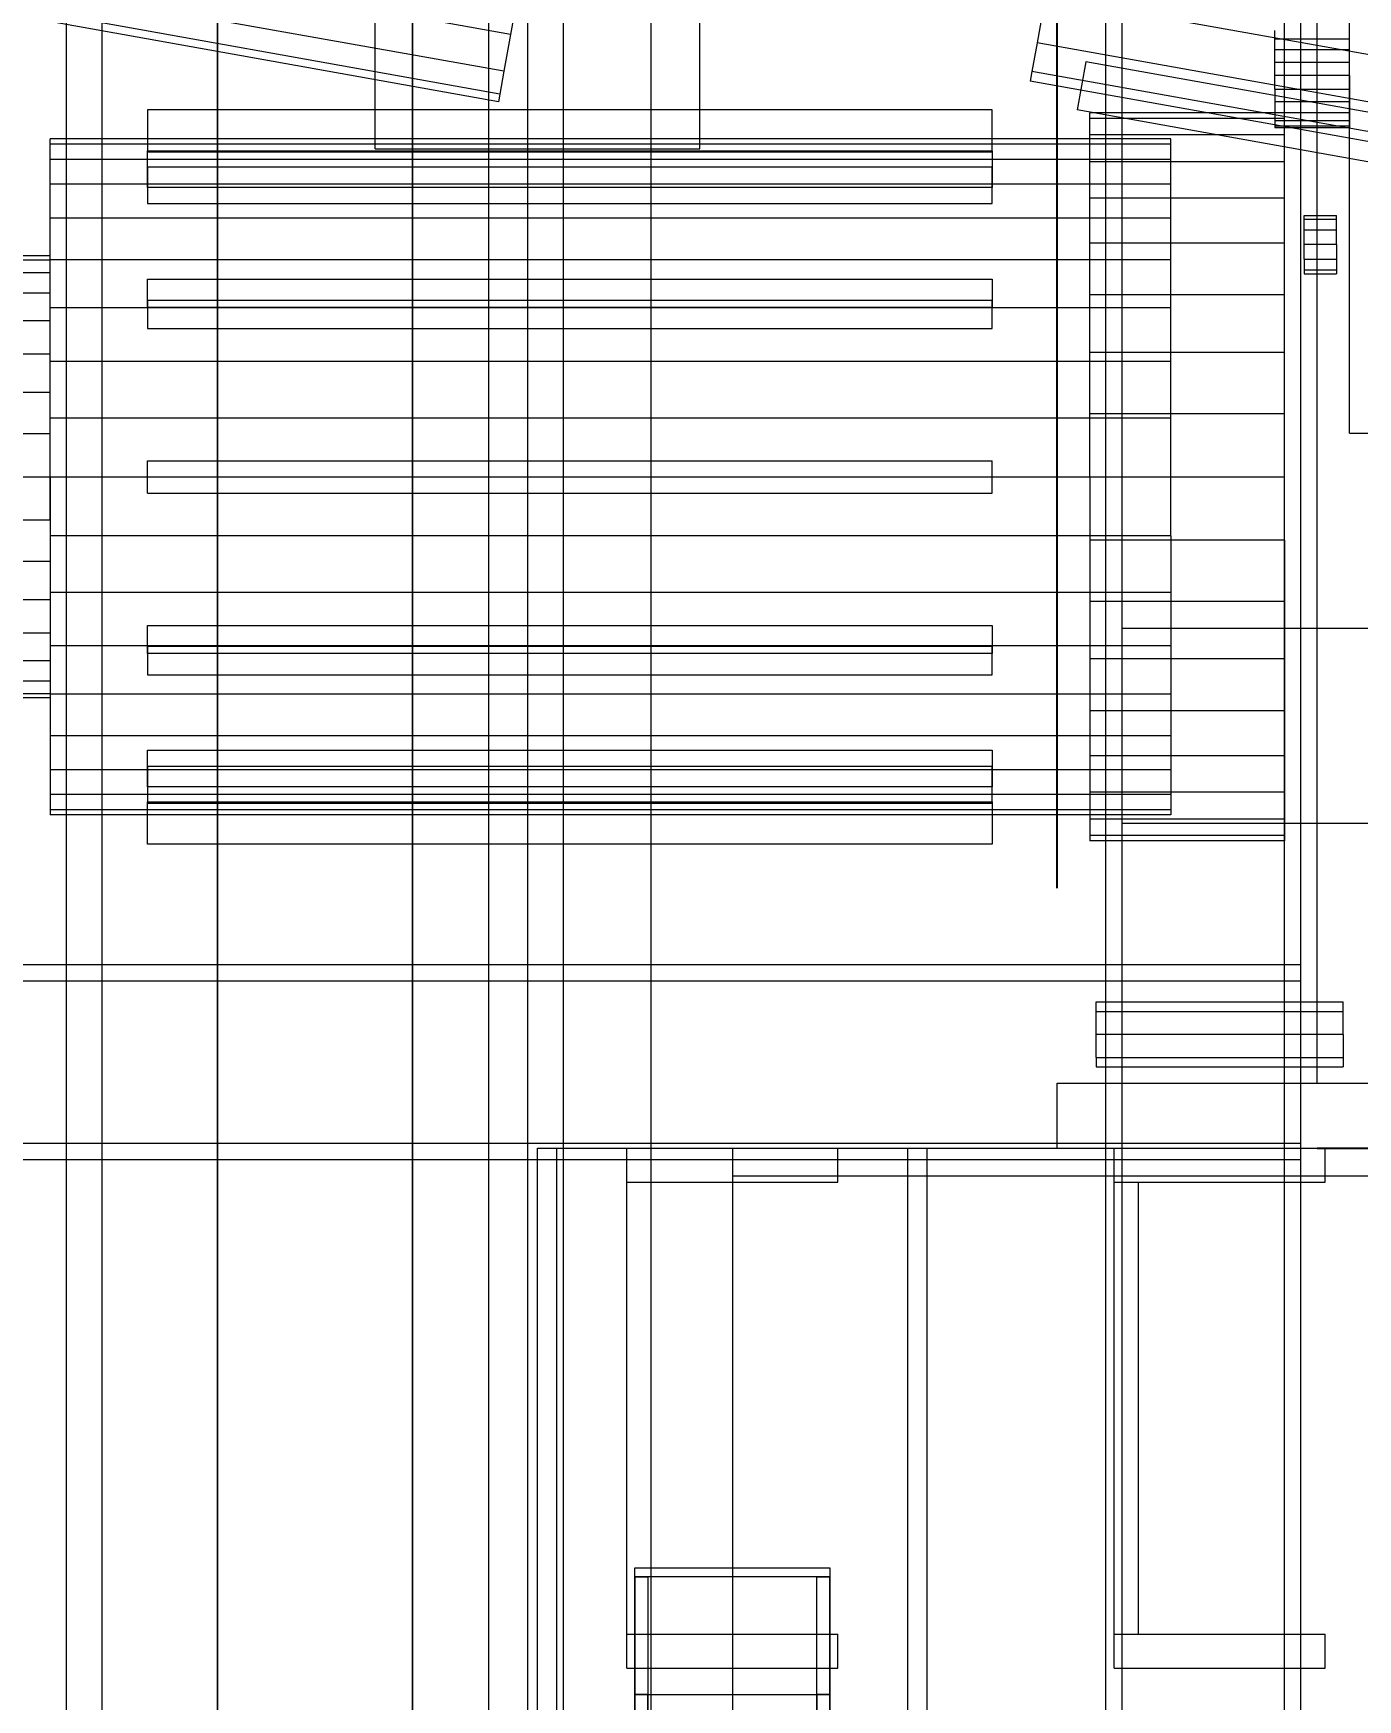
# Model space of a CAD drawing. Header units: millimetres. Extents: x -1970 to 59977, y -65068 to 6837.
# Drawn here: x 1735 to 2142, y -34170 to -33657 of the extents above; entities that cross this region are included whole.
import ezdxf

# ---------------------------------------------------------------- set-up
doc = ezdxf.new("R2010")
doc.units = ezdxf.units.MM
for name, color, linetype, lineweight in [('COTAS_O', 1, 'Continuous', 0), ('COTAS_P', 1, 'Continuous', 0), ('frontal_dos-mix', 7, 'Continuous', 0), ('frontal_dosificador', 7, 'Continuous', 0), ('frontal_secador', 7, 'Continuous', 0), ('frontal_tolva', 7, 'Continuous', 0)]:
    doc.layers.add(name, color=color, linetype=linetype, lineweight=lineweight)
doc.dimstyles.new('R19_100', dxfattribs={"dimtxt": 250, "dimasz": 150, "dimexe": 150, "dimexo": 80, "dimgap": 100, "dimtad": 1, "dimtih": 1, "dimtoh": 1, "dimdsep": 46, "dimcen": 0.09, "dimadec": 0, "dimazin": 0, "dimtfac": 1, "dimtdec": 4, "dimtofl": 0, "dimtmove": 0, "dimatfit": 3, "dimfxl": 1, "dimtolj": 1, "dimtzin": 0, "dimarcsym": 0})

# ---------------------------------------------------------------- blocks, each defined once
blk = doc.blocks.new('*D40')
at = {"layer": 'COTAS_P', "color": 0, "lineweight": -2, "transparency": 16777216}
for p, q in [((2130, -31400), (2900, -31400)), ((2750, -33850), (2750, -31550)), ((2130, -34000), (2900, -34000))]:
    blk.add_line(p, q, dxfattribs=at)
at = {"layer": 'COTAS_P', "color": 0, "transparency": 16777216}
for points in [[(2725, -31550), (2775, -31550), (2750, -31400)], [(2725, -33850), (2775, -33850), (2750, -34000)]]:
    blk.add_solid(points, dxfattribs=at)
at = {"layer": 'Defpoints', "color": 0, "transparency": 16777216}
for p in [(2050, -31400), (2750, -31400), (2050, -34000)]:
    blk.add_point(p, dxfattribs=at)
blk = doc.blocks.new('*D41')
at = {"layer": 'COTAS_O', "color": 0, "lineweight": -2, "transparency": 16777216}
for p, q in [((2050, -33920), (2050, -33150)), ((3750, -33920), (3750, -33150)), ((2200, -33300), (3600, -33300))]:
    blk.add_line(p, q, dxfattribs=at)
at = {"layer": 'COTAS_O', "color": 0, "transparency": 16777216}
for points in [[(2200, -33275), (2200, -33325), (2050, -33300)], [(3600, -33275), (3600, -33325), (3750, -33300)]]:
    blk.add_solid(points, dxfattribs=at)
at = {"layer": 'Defpoints', "color": 0, "transparency": 16777216}
for p in [(3750, -33300), (2050, -34000), (3750, -34000)]:
    blk.add_point(p, dxfattribs=at)

msp = doc.modelspace()

# ---------------------------------------------------------------- linework, layer by layer
at = {"layer": 'frontal_dos-mix'}
for p, q in [((1881.708, -33657.311), (231.708, -33362.311)), ((1879.675, -33668.682), (229.675, -33373.682)), ((1878.423, -33675.684), (228.423, -33380.684)), ((1878, -33678.049), (228, -33383.049)), ((1875, -35980), (1875, -33577.5)), ((1925, -35980), (1925, -33577.5)), ((1884.444, -33642.009), (1881.708, -33657.311)), ((2046.302, -33645.806), (2043.785, -33659.885)), ((2282.556, -33688.045), (2046.302, -33645.806)), ((1881.708, -33657.311), (1879.675, -33668.682)), ((2043.785, -33659.885), (2042.202, -33668.736)), ((2280.039, -33702.125), (2043.785, -33659.885)), ((1879.675, -33668.682), (1878.423, -33675.684)), ((2042.202, -33668.736), (2041.663, -33671.755)), ((2278.456, -33710.975), (2042.202, -33668.736)), ((2058.822, -33665.777), (2056.183, -33680.542)), ((2295.076, -33708.016), (2058.822, -33665.777)), ((2277.917, -33713.994), (2041.663, -33671.755)), ((1878.423, -33675.684), (1878, -33678.049)), ((2292.436, -33722.782), (2056.183, -33680.542))]:
    msp.add_line(p, q, dxfattribs=at)
at = {"layer": 'frontal_dosificador'}
for p, q in [((2070, -33980), (2070, -31440)), ((2130, -33980), (2130, -31440)), ((2140, -33780), (2140, -33430)), ((2117, -33658.686), (2117, -33656.144)), ((2117, -33662), (2117, -33658.686)), ((2117, -33658.686), (2140, -33658.686)), ((2140, -33658.686), (2140, -33656.144)), ((2140, -33662), (2140, -33658.686)), ((2117, -33665.859), (2117, -33662)), ((2117, -33662), (2140, -33662)), ((2140, -33665.859), (2140, -33662)), ((2117, -33670), (2117, -33665.859)), ((2117, -33665.859), (2140, -33665.859)), ((2140, -33670), (2140, -33665.859)), ((2117, -33674.141), (2117, -33670)), ((2140, -33670), (2117, -33670)), ((2117, -33674.141), (2117, -33678)), ((2117, -33674.141), (2140, -33674.141)), ((2140, -33670), (2140, -33674.141)), ((2140, -33674.141), (2140, -33678)), ((2117, -33678), (2117, -33681.314)), ((2117, -33678), (2140, -33678)), ((2140, -33678), (2140, -33681.314)), ((2117, -33681.314), (2117, -33683.856)), ((2117, -33681.314), (2140, -33681.314)), ((2117, -33683.856), (2117, -33685.455)), ((2117, -33683.856), (2140, -33683.856)), ((2140, -33681.314), (2140, -33683.856)), ((2140, -33683.856), (2140, -33685.455)), ((2117, -33685.455), (2117, -33686)), ((2117, -33685.455), (2140, -33685.455)), ((2117, -33686), (2140, -33686)), ((2140, -33685.455), (2140, -33686)), ((2126, -33714.206), (2126, -33713)), ((2126, -33713), (2136, -33713)), ((2126, -33717.5), (2126, -33714.206)), ((2126, -33714.206), (2136, -33714.206)), ((2136, -33714.206), (2136, -33713)), ((2136, -33717.5), (2136, -33714.206)), ((2126, -33722), (2126, -33717.5)), ((2126, -33717.5), (2136, -33717.5)), ((2136, -33722), (2136, -33717.5)), ((2126, -33726.5), (2126, -33722)), ((2136, -33722), (2126, -33722)), ((2136, -33722), (2136, -33726.5)), ((2126, -33726.5), (2126, -33729.794)), ((2126, -33726.5), (2136, -33726.5)), ((2126, -33729.794), (2126, -33731)), ((2126, -33729.794), (2136, -33729.794)), ((2126, -33731), (2136, -33731)), ((2136, -33726.5), (2136, -33729.794)), ((2136, -33729.794), (2136, -33731)), ((2140, -33780), (2320, -33780)), ((2070, -33840), (2130, -33840)), ((2070, -33900), (2070, -33840)), ((2130, -33900), (2130, -33840)), ((2130, -33840), (3670, -33840)), ((2070, -33900), (2130, -33900)), ((2130, -33900), (3670, -33900)), ((2062, -33957.929), (2062, -33955)), ((2062, -33955), (2138, -33955)), ((2138, -33957.929), (2138, -33955)), ((2062, -33965), (2062, -33957.929)), ((2062, -33957.929), (2138, -33957.929)), ((2138, -33965), (2138, -33957.929)), ((2062, -33972.071), (2062, -33965)), ((2138, -33965), (2062, -33965)), ((2138, -33965), (2138, -33972.071)), ((2062, -33972.071), (2062, -33975)), ((2062, -33972.071), (2138, -33972.071)), ((2062, -33975), (2138, -33975)), ((2138, -33972.071), (2138, -33975)), ((2050, -33980), (2150, -33980)), ((2050, -34000), (2050, -33980)), ((2070, -33980), (2130, -33980)), ((1890, -34000), (1896, -34000)), ((1890, -35988), (1890, -34000)), ((1896, -35988), (1896, -34000)), ((1896, -34000), (2004, -34000)), ((1917.5, -34000), (1982.5, -34000)), ((1917.5, -34010.5), (1917.5, -34000)), ((1950, -34000), (3850, -34000)), ((1950, -34000), (1950, -34008.5)), ((1982.5, -34010.5), (1982.5, -34000)), ((2004, -34000), (2010, -34000)), ((2004, -35988), (2004, -34000)), ((2010, -35988), (2010, -34000)), ((2050, -34000), (2150, -34000)), ((2067.5, -34000), (2132.5, -34000)), ((2067.5, -34010.5), (2067.5, -34000)), ((2132.5, -34010.5), (2132.5, -34000)), ((1917.5, -34010.5), (1982.5, -34010.5)), ((1917.5, -34010.5), (1925, -34010.5)), ((1917.5, -34149.5), (1917.5, -34010.5)), ((1925, -34149.5), (1925, -34010.5)), ((1950, -34008.5), (3850, -34008.5)), ((1950, -34008.5), (1950, -34191.5)), ((2067.5, -34010.5), (2132.5, -34010.5)), ((2067.5, -34010.5), (2075, -34010.5)), ((2067.5, -34149.5), (2067.5, -34010.5)), ((2075, -34149.5), (2075, -34010.5)), ((1920, -35879.096), (1920, -34129.096)), ((1920, -34129.096), (1980, -34129.096)), ((1920, -34131.884), (1920, -34129.096)), ((1980, -34129.096), (1980, -35879.096)), ((1980, -34129.096), (1980, -34131.884)), ((1980, -34131.884), (1920, -34131.884)), ((1920, -34131.884), (1920, -35881.884)), ((1920, -34131.884), (1924, -34131.884)), ((1920, -34168.116), (1920, -34131.884)), ((1924, -34131.884), (1924, -35881.884)), ((1924, -34131.884), (1924, -34168.116)), ((1976, -35881.884), (1976, -34131.884)), ((1976, -34131.884), (1980, -34131.884)), ((1976, -34168.116), (1976, -34131.884)), ((1980, -35881.884), (1980, -34131.884)), ((1980, -34131.884), (1980, -34168.116)), ((1917.5, -34149.5), (1982.5, -34149.5)), ((1917.5, -34160), (1917.5, -34149.5)), ((1917.5, -34149.5), (1925, -34149.5)), ((1982.5, -34160), (1982.5, -34149.5)), ((2067.5, -34149.5), (2132.5, -34149.5)), ((2067.5, -34160), (2067.5, -34149.5)), ((2067.5, -34149.5), (2075, -34149.5)), ((2132.5, -34160), (2132.5, -34149.5)), ((1917.5, -34160), (1982.5, -34160)), ((2067.5, -34160), (2132.5, -34160)), ((1920, -35918.116), (1920, -34168.116)), ((1920, -34168.116), (1980, -34168.116)), ((1920, -34170.904), (1920, -34168.116)), ((1924, -34168.116), (1920, -34168.116)), ((1924, -35918.116), (1924, -34168.116)), ((1980, -34168.116), (1976, -34168.116)), ((1976, -34168.116), (1976, -35918.116)), ((1980, -34168.116), (1980, -35918.116)), ((1980, -34168.116), (1980, -34170.904))]:
    msp.add_line(p, q, dxfattribs=at)
at = {"layer": 'frontal_secador'}
for p, q in [((2065, -35980), (2065, -33443.5)), ((2070, -35980), (2070, -33443.5)), ((2120, -35980), (2120, -33443.5)), ((2125, -35980), (2125, -33443.5)), ((1840, -33692.5), (1840, -33632.5)), ((1940, -33692.5), (1940, -33632.5)), ((2030, -33680.5), (1770, -33680.5)), ((1770, -33680.5), (1770, -33693.5)), ((2030, -33693.5), (2030, -33680.5)), ((2060, -33683.202), (2060, -33681.5)), ((2120, -33681.5), (2060, -33681.5)), ((2060, -33688.254), (2060, -33683.202)), ((2120, -33683.202), (2060, -33683.202)), ((2120, -33683.202), (2120, -33681.5)), ((2120, -33688.254), (2120, -33683.202)), ((1740, -33691.08), (1740, -33689.5)), ((2085, -33689.5), (1740, -33689.5)), ((2060, -33696.505), (2060, -33688.254)), ((2120, -33688.254), (2060, -33688.254)), ((2085, -33691.08), (2085, -33689.5)), ((2120, -33696.505), (2120, -33688.254)), ((1740, -33695.772), (1740, -33691.08)), ((2085, -33691.08), (1740, -33691.08)), ((1770, -33704.397), (1770, -33693.139)), ((1770, -33693.139), (2030, -33693.139)), ((1770, -33698.139), (1770, -33693.139)), ((1770, -33693.5), (2030, -33693.5)), ((1840, -33692.5), (1940, -33692.5)), ((2030, -33693.139), (2030, -33704.397)), ((2030, -33693.139), (2030, -33698.139)), ((2085, -33695.772), (2085, -33691.08)), ((1740, -33703.433), (1740, -33695.772)), ((2085, -33695.772), (1740, -33695.772)), ((2030, -33698.139), (1770, -33698.139)), ((1770, -33698.139), (1770, -33709.397)), ((2030, -33709.397), (2030, -33698.139)), ((2060, -33707.703), (2060, -33696.505)), ((2120, -33696.505), (2060, -33696.505)), ((2085, -33703.433), (2085, -33695.772)), ((2120, -33707.703), (2120, -33696.505)), ((1740, -33713.831), (1740, -33703.433)), ((2085, -33703.433), (1740, -33703.433)), ((2030, -33704.397), (1770, -33704.397)), ((1770, -33704.397), (1770, -33709.397)), ((2030, -33709.397), (2030, -33704.397)), ((2085, -33713.831), (2085, -33703.433)), ((1770, -33709.397), (2030, -33709.397)), ((2060, -33721.508), (2060, -33707.703)), ((2120, -33707.703), (2060, -33707.703)), ((2120, -33721.508), (2120, -33707.703)), ((1740, -33726.65), (1740, -33713.831)), ((2085, -33713.831), (1740, -33713.831)), ((2085, -33726.65), (2085, -33713.831)), ((1740, -33725.5), (1715, -33725.5)), ((1740, -33726.807), (1740, -33725.5)), ((2060, -33737.5), (2060, -33721.508)), ((2120, -33721.508), (2060, -33721.508)), ((2120, -33737.5), (2120, -33721.508)), ((1740, -33726.807), (1715, -33726.807)), ((1740, -33730.676), (1715, -33730.676)), ((1740, -33741.5), (1740, -33726.65)), ((2085, -33726.65), (1740, -33726.65)), ((1740, -33730.676), (1740, -33726.807)), ((1740, -33736.96), (1740, -33730.676)), ((2085, -33741.5), (2085, -33726.65)), ((1770, -33739.17), (1770, -33732.67)), ((1770, -33732.67), (2030, -33732.67)), ((1770, -33741.33), (1770, -33732.67)), ((2030, -33732.67), (2030, -33739.17)), ((2030, -33732.67), (2030, -33741.33)), ((1740, -33736.96), (1715, -33736.96)), ((1740, -33745.417), (1740, -33736.96)), ((2030, -33739.17), (1770, -33739.17)), ((1770, -33739.17), (1770, -33747.83)), ((2030, -33747.83), (2030, -33739.17)), ((2060, -33755.194), (2060, -33737.5)), ((2120, -33737.5), (2060, -33737.5)), ((2120, -33755.194), (2120, -33737.5)), ((1740, -33745.417), (1715, -33745.417)), ((1740, -33757.93), (1740, -33741.5)), ((2085, -33741.5), (1740, -33741.5)), ((1740, -33755.721), (1740, -33745.417)), ((2030, -33741.33), (1770, -33741.33)), ((1770, -33741.33), (1770, -33747.83)), ((2030, -33747.83), (2030, -33741.33)), ((2085, -33757.93), (2085, -33741.5)), ((1770, -33747.83), (2030, -33747.83)), ((1740, -33755.721), (1715, -33755.721)), ((1740, -33767.478), (1740, -33755.721)), ((2060, -33774.051), (2060, -33755.194)), ((2120, -33755.194), (2060, -33755.194)), ((2120, -33774.051), (2120, -33755.194)), ((1740, -33775.441), (1740, -33757.93)), ((2085, -33757.93), (1740, -33757.93)), ((2085, -33775.441), (2085, -33757.93)), ((1740, -33767.478), (1715, -33767.478)), ((1740, -33780.234), (1740, -33767.478)), ((1740, -33793.5), (1740, -33775.441)), ((2085, -33775.441), (1740, -33775.441)), ((2060, -33793.5), (2060, -33774.051)), ((2120, -33774.051), (2060, -33774.051)), ((2085, -33793.5), (2085, -33775.441)), ((2120, -33793.5), (2120, -33774.051)), ((1740, -33780.234), (1715, -33780.234)), ((1740, -33793.5), (1740, -33780.234)), ((1770, -33788.5), (2030, -33788.5)), ((1770, -33798.5), (1770, -33788.5)), ((2030, -33798.5), (2030, -33788.5)), ((1715, -33793.5), (1740, -33793.5)), ((1740, -33793.5), (1740, -33811.559)), ((1740, -33793.5), (2085, -33793.5)), ((1740, -33806.766), (1740, -33793.5)), ((2060, -33793.5), (2060, -33812.949)), ((2060, -33793.5), (2120, -33793.5)), ((2085, -33811.559), (2085, -33793.5)), ((2120, -33812.949), (2120, -33793.5)), ((1770, -33798.5), (2030, -33798.5)), ((1740, -33806.766), (1715, -33806.766)), ((1740, -33806.766), (1740, -33819.522)), ((1740, -33811.559), (1740, -33829.07)), ((2085, -33811.559), (1740, -33811.559)), ((2060, -33812.949), (2060, -33831.806)), ((2120, -33812.949), (2060, -33812.949)), ((2085, -33811.559), (2085, -33829.07)), ((2120, -33812.949), (2120, -33831.806)), ((1740, -33819.522), (1715, -33819.522)), ((1740, -33819.522), (1740, -33831.279)), ((1740, -33831.279), (1715, -33831.279)), ((1740, -33829.07), (1740, -33845.5)), ((2085, -33829.07), (1740, -33829.07)), ((1740, -33831.279), (1740, -33841.583)), ((2060, -33831.806), (2060, -33849.5)), ((2120, -33831.806), (2060, -33831.806)), ((2085, -33829.07), (2085, -33845.5)), ((2120, -33831.806), (2120, -33849.5)), ((1740, -33841.583), (1715, -33841.583)), ((1740, -33841.583), (1740, -33850.04)), ((1770, -33839.17), (2030, -33839.17)), ((1770, -33845.67), (1770, -33839.17)), ((1770, -33847.83), (1770, -33839.17)), ((2030, -33839.17), (2030, -33845.67)), ((2030, -33839.17), (2030, -33847.83)), ((1740, -33845.5), (1740, -33860.35)), ((2085, -33845.5), (1740, -33845.5)), ((2030, -33845.67), (1770, -33845.67)), ((1770, -33845.67), (1770, -33854.33)), ((1770, -33847.83), (1770, -33854.33)), ((2030, -33847.83), (1770, -33847.83)), ((2030, -33854.33), (2030, -33845.67)), ((2030, -33854.33), (2030, -33847.83)), ((2085, -33845.5), (2085, -33860.35)), ((1740, -33850.04), (1715, -33850.04)), ((1740, -33850.04), (1740, -33856.324)), ((2060, -33849.5), (2060, -33865.492)), ((2120, -33849.5), (2060, -33849.5)), ((2120, -33849.5), (2120, -33865.492)), ((1740, -33856.324), (1715, -33856.324)), ((1740, -33856.324), (1740, -33860.193)), ((1770, -33854.33), (2030, -33854.33)), ((1740, -33860.193), (1715, -33860.193)), ((1740, -33861.5), (1715, -33861.5)), ((1740, -33860.193), (1740, -33861.5)), ((1740, -33860.35), (1740, -33873.169)), ((2085, -33860.35), (1740, -33860.35)), ((2085, -33860.35), (2085, -33873.169)), ((2060, -33865.492), (2060, -33879.297)), ((2120, -33865.492), (2060, -33865.492)), ((2120, -33865.492), (2120, -33879.297)), ((1740, -33873.169), (1740, -33883.567)), ((2085, -33873.169), (1740, -33873.169)), ((2085, -33873.169), (2085, -33883.567)), ((1770, -33877.603), (2030, -33877.603)), ((1770, -33888.861), (1770, -33877.603)), ((1770, -33882.603), (1770, -33877.603)), ((2030, -33877.603), (2030, -33888.861)), ((2030, -33877.603), (2030, -33882.603)), ((2060, -33879.297), (2060, -33890.495)), ((2120, -33879.297), (2060, -33879.297)), ((2120, -33879.297), (2120, -33890.495)), ((1740, -33883.567), (1740, -33891.228)), ((2085, -33883.567), (1740, -33883.567)), ((1770, -33882.603), (1770, -33893.861)), ((2030, -33882.603), (1770, -33882.603)), ((2030, -33893.861), (2030, -33882.603)), ((2085, -33883.567), (2085, -33891.228)), ((2030, -33888.861), (1770, -33888.861)), ((1770, -33888.861), (1770, -33893.861)), ((2030, -33893.861), (2030, -33888.861)), ((1740, -33891.228), (1740, -33895.92)), ((2085, -33891.228), (1740, -33891.228)), ((1770, -33893.5), (2030, -33893.5)), ((1770, -33906.5), (1770, -33893.5)), ((1770, -33893.861), (2030, -33893.861)), ((2030, -33893.5), (2030, -33906.5)), ((2060, -33890.495), (2060, -33898.746)), ((2120, -33890.495), (2060, -33890.495)), ((2085, -33891.228), (2085, -33895.92)), ((2120, -33890.495), (2120, -33898.746)), ((1740, -33895.92), (1740, -33897.5)), ((2085, -33895.92), (1740, -33895.92)), ((2085, -33897.5), (1740, -33897.5)), ((2060, -33898.746), (2060, -33903.798)), ((2120, -33898.746), (2060, -33898.746)), ((2085, -33895.92), (2085, -33897.5)), ((2120, -33898.746), (2120, -33903.798)), ((2060, -33903.798), (2060, -33905.5)), ((2120, -33903.798), (2060, -33903.798)), ((2120, -33903.798), (2120, -33905.5)), ((2030, -33906.5), (1770, -33906.5)), ((2120, -33905.5), (2060, -33905.5)), ((1325, -33943.5), (2125, -33943.5)), ((2125, -33948.5), (2125, -33943.5)), ((1325, -33948.5), (2125, -33948.5)), ((2125, -33998.5), (2125, -33948.5)), ((1325, -33998.5), (2125, -33998.5)), ((2125, -34003.5), (2125, -33998.5)), ((1325, -34003.5), (2125, -34003.5))]:
    msp.add_line(p, q, dxfattribs=at)
at = {"layer": 'frontal_tolva'}
for p, q in [((1745, -35980), (1745, -32700)), ((1756, -35980), (1756, -32700)), ((1887, -35980), (1887, -32700)), ((1898, -35980), (1898, -32700)), ((1791.5, -34332.806), (1791.5, -32835.806)), ((1851.5, -32835.806), (1851.5, -34332.806)), ((1791.5, -32870.194), (1791.5, -34367.194)), ((1851.5, -34367.194), (1851.5, -32870.194))]:
    msp.add_line(p, q, dxfattribs=at)

# ---------------------------------------------------------------- dimensions: what is measured, and where the dimension line sits
at = {"layer": 'COTAS_O'}
dim = msp.add_aligned_dim(p1=(2050, -34000), p2=(3750, -34000), distance=700, text='<> O', dimstyle='R19_100', dxfattribs=at)
dim.commit()
dim.dimension.update_dxf_attribs({"geometry": '*D41', "text_midpoint": (2900, -33300)})
at = {"layer": 'COTAS_P'}
dim = msp.add_aligned_dim(p1=(2050, -34000), p2=(2050, -31400), distance=-700, text='<> P', dimstyle='R19_100', dxfattribs=at)
dim.commit()
dim.dimension.update_dxf_attribs({"geometry": '*D40', "text_midpoint": (2750, -32700)})

doc.saveas('drawing.dxf')
